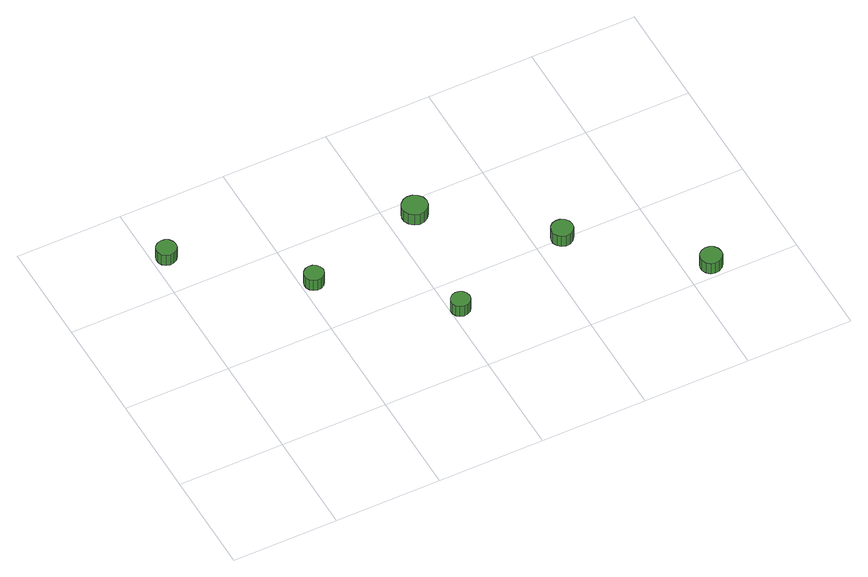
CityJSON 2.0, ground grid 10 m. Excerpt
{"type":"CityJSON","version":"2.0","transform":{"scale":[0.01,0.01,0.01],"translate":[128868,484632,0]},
"CityObjects":{
"tree1":{"type":"SolitaryVegetationObject","attributes":{"function":"something"},"geometry":[{"type":"MultiSurface","lod":"1","boundaries":[[[0,1,2,3,4,5,6,7,8,9,10,11,12,13,14]],[[15,16,17,18,19,20,21,22,23,24,25,26,27,28,29]],[[0,29,28,1]],[[1,28,27,2]],[[2,27,26,3]],[[3,26,25,4]],[[4,25,24,5]],[[5,24,23,6]],[[6,23,22,7]],[[7,22,21,8]],[[8,21,20,9]],[[9,20,19,10]],[[10,19,18,11]],[[11,18,17,12]],[[12,17,16,13]],[[13,16,15,14]],[[14,15,29,0]]]}]},
"tree2":{"type":"SolitaryVegetationObject","attributes":{"function":"something"},"geometry":[{"type":"MultiSurface","lod":"1","boundaries":[[[30,31,32,33,34,35,36,37,38,39,40,41,42,43,44]],[[45,46,47,48,49,50,51,52,53,54,55,56,57,58,59]],[[30,59,58,31]],[[31,58,57,32]],[[32,57,56,33]],[[33,56,55,34]],[[34,55,54,35]],[[35,54,53,36]],[[36,53,52,37]],[[37,52,51,38]],[[38,51,50,39]],[[39,50,49,40]],[[40,49,48,41]],[[41,48,47,42]],[[42,47,46,43]],[[43,46,45,44]],[[44,45,59,30]]]}]},
"tree3":{"type":"SolitaryVegetationObject","attributes":{"function":"something"},"geometry":[{"type":"MultiSurface","lod":"1","boundaries":[[[60,61,62,63,64,65,66,67,68,69,70,71,72,73,74]],[[75,76,77,78,79,80,81,82,83,84,85,86,87,88,89]],[[60,89,88,61]],[[61,88,87,62]],[[62,87,86,63]],[[63,86,85,64]],[[64,85,84,65]],[[65,84,83,66]],[[66,83,82,67]],[[67,82,81,68]],[[68,81,80,69]],[[69,80,79,70]],[[70,79,78,71]],[[71,78,77,72]],[[72,77,76,73]],[[73,76,75,74]],[[74,75,89,60]]]}]},
"tree4":{"type":"SolitaryVegetationObject","attributes":{"function":"something"},"geometry":[{"type":"MultiSurface","lod":"1","boundaries":[[[90,91,92,93,94,95,96,97,98,99,100,101,102,103,104]],[[105,106,107,108,109,110,111,112,113,114,115,116,117,118,119]],[[90,119,118,91]],[[91,118,117,92]],[[92,117,116,93]],[[93,116,115,94]],[[94,115,114,95]],[[95,114,113,96]],[[96,113,112,97]],[[97,112,111,98]],[[98,111,110,99]],[[99,110,109,100]],[[100,109,108,101]],[[101,108,107,102]],[[102,107,106,103]],[[103,106,105,104]],[[104,105,119,90]]]}]},
"tree5":{"type":"SolitaryVegetationObject","attributes":{"function":"something"},"geometry":[{"type":"MultiSurface","lod":"1","boundaries":[[[120,121,122,123,124,125,126,127,128,129,130,131,132,133,134]],[[135,136,137,138,139,140,141,142,143,144,145,146,147,148,149]],[[120,149,148,121]],[[121,148,147,122]],[[122,147,146,123]],[[123,146,145,124]],[[124,145,144,125]],[[125,144,143,126]],[[126,143,142,127]],[[127,142,141,128]],[[128,141,140,129]],[[129,140,139,130]],[[130,139,138,131]],[[131,138,137,132]],[[132,137,136,133]],[[133,136,135,134]],[[134,135,149,120]]]}]},
"tree6":{"type":"SolitaryVegetationObject","attributes":{"function":"something"},"geometry":[{"type":"MultiSurface","lod":"1","boundaries":[[[150,151,152,153,154,155,156,157,158,159,160,161,162,163,164]],[[165,166,167,168,169,170,171,172,173,174,175,176,177,178,179]],[[150,179,178,151]],[[151,178,177,152]],[[152,177,176,153]],[[153,176,175,154]],[[154,175,174,155]],[[155,174,173,156]],[[156,173,172,157]],[[157,172,171,158]],[[158,171,170,159]],[[159,170,169,160]],[[160,169,168,161]],[[161,168,167,162]],[[162,167,166,163]],[[163,166,165,164]],[[164,165,179,150]]]}]}
},
"vertices":[
[222,2394,170],[214,2432,170],[191,2464,170],[157,2483,170],[118,2487,170],[81,2475,170],[52,2449,170],[36,2413,170],[36,2374,170],[52,2338,170],[81,2312,170],[118,2300,170],[157,2304,170],[191,2323,170],[214,2355,170],[214,2355,43],[191,2323,43],[157,2304,43],[118,2300,43],[81,2312,43],[52,2338,43],[36,2374,43],[36,2413,43],[52,2449,43],[81,2475,43],[118,2487,43],[157,2483,43],[191,2464,43],[214,2432,43],[222,2394,43],
[1202,1532,181],[1194,1568,181],[1172,1599,181],[1139,1618,181],[1102,1622,181],[1066,1610,181],[1038,1585,181],[1023,1550,181],[1023,1513,181],[1038,1478,181],[1066,1453,181],[1102,1441,181],[1139,1445,181],[1172,1464,181],[1194,1495,181],[1194,1495,54],[1172,1464,54],[1139,1445,54],[1102,1441,54],[1066,1453,54],[1038,1478,54],[1023,1513,54],[1023,1550,54],[1038,1585,54],[1066,1610,54],[1102,1622,54],[1139,1618,54],[1172,1599,54],[1194,1568,54],[1202,1532,54],
[2178,681,175],[2170,717,175],[2148,747,175],[2116,766,175],[2079,770,175],[2043,758,175],[2016,733,175],[2000,699,175],[2000,662,175],[2016,628,175],[2043,603,175],[2079,592,175],[2116,596,175],[2148,614,175],[2170,644,175],[2170,644,48],[2148,614,48],[2116,596,48],[2079,592,48],[2043,603,48],[2016,628,48],[2000,662,48],[2000,699,48],[2016,733,48],[2043,758,48],[2079,770,48],[2116,766,48],[2148,747,48],[2170,717,48],[2178,681,48],
[2369,1837,170],[2359,1885,170],[2330,1925,170],[2288,1950,170],[2239,1955,170],[2192,1940,170],[2155,1907,170],[2135,1862,170],[2135,1812,170],[2155,1768,170],[2192,1735,170],[2239,1719,170],[2288,1725,170],[2330,1749,170],[2359,1789,170],[2359,1789,43],[2330,1749,43],[2288,1725,43],[2239,1719,43],[2192,1735,43],[2155,1768,43],[2135,1812,43],[2135,1862,43],[2155,1907,43],[2192,1940,43],[2239,1955,43],[2288,1950,43],[2330,1925,43],[2359,1885,43],[2369,1837,43],
[3350,1008,175],[3341,1050,175],[3316,1084,175],[3280,1105,175],[3238,1109,175],[3197,1096,175],[3166,1068,175],[3149,1030,175],[3149,987,175],[3166,949,175],[3197,921,175],[3238,907,175],[3280,912,175],[3316,933,175],[3341,967,175],[3341,967,48],[3316,933,48],[3280,912,48],[3238,907,48],[3197,921,48],[3166,949,48],[3149,987,48],[3149,1030,48],[3166,1068,48],[3197,1096,48],[3238,1109,48],[3280,1105,48],[3316,1084,48],[3341,1050,48],[3350,1008,48],
[4340,135,168],[4331,177,168],[4306,211,168],[4270,232,168],[4228,236,168],[4188,223,168],[4156,195,168],[4139,156,168],[4139,114,168],[4156,76,168],[4188,47,168],[4228,34,168],[4270,39,168],[4306,60,168],[4331,94,168],[4331,94,41],[4306,60,41],[4270,39,41],[4228,34,41],[4188,47,41],[4156,76,41],[4139,114,41],[4139,156,41],[4156,195,41],[4188,223,41],[4228,236,41],[4270,232,41],[4306,211,41],[4331,177,41],[4340,135,41]
]}
